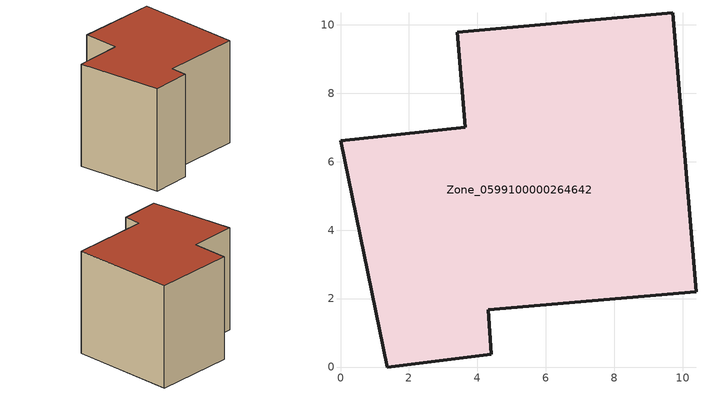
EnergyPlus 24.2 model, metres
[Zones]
Zone_0599100000264642
 floor ground (C_G): 4.32,1.68 4.41,0.37 1.37,0 0,6.61 3.64,7.01 3.42,9.79 9.71,10.35 10.39,2.21 z0
 wall outside (C_F): 4.41,0.37 4.32,1.68 10.39,2.21 9.71,10.35 3.42,9.79 3.64,7.01 0,6.61 1.37,0 4.41,0.37 z0:8.19
 roof outside (C_R): 4.32,1.68 10.39,2.21 9.71,10.35 3.42,9.79 3.64,7.01 0,6.61 1.37,0 4.41,0.37 z8.19
[BUILDING]
Pand.0599100000264642: North Axis=0; Terrain=City; Loads Convergence Tolerance Value=0.04; Temperature Convergence Tolerance Value=0.4; Solar Distribution=FullExterior; Maximum Number of Warmup Days=25; Minimum Number of Warmup Days=1
[Site:Location]
Rotterdam.The.Hague.AP_ZH_NLD Design_Conditions: Latitude=51.96; Longitude=4.45; Time Zone=1; Elevation=-4.5
[SITE:GROUNDTEMPERATURE:BUILDINGSURFACE]
18, 18, 18, 18, 18, 18, 18, 18, 18, 18, 18, 18
[MATERIAL] Thermal Absorptance=0.9; Solar Absorptance=0.7; Visible Absorptance=0.7
Name | Roughness | Thickness | Conductivity | Density | Specific Heat
G.TC.1946-1964 | MediumSmooth | 0.15 | 1 | 540 | 1210
F.TC.1946-1964 | Rough | 0.3 | 0.857143 | 1920 | 840
R.TC.1946-1964 | MediumRough | 0.2 | 0.235294 | 1500 | 1000
[CONSTRUCTION]
C_G: G.TC.1946-1964
C_F: F.TC.1946-1964
C_R: R.TC.1946-1964
[ZONE]
Zone_0599100000264642: Type=1; Multiplier=1; Ceiling Height=Autocalculate; Volume=Autocalculate; Floor Area=autocalculate; Part of Total Floor Area=Yes
[ZONEINFILTRATION:DESIGNFLOWRATE]
Infil_Zone_0599100000264642: Zone or ZoneList or Space or SpaceList=Zone_0599100000264642; Schedule=AlwaysOn; Design Flow Rate Calculation Method=Flow/Area; Flow Rate per Floor Area=0.003; Constant Term Coefficient=1; Temperature Term Coefficient=0; Velocity Term Coefficient=0; Velocity Squared Term Coefficient=0
[HVACTEMPLATE:ZONE:IDEALLOADSAIRSYSTEM]
Zone_0599100000264642: Maximum Heating Supply Air Temperature=50; Minimum Cooling Supply Air Temperature=13; Maximum Heating Supply Air Humidity Ratio=0.0156; Minimum Cooling Supply Air Humidity Ratio=0.0077; Heating Limit=NoLimit; Cooling Limit=NoLimit; Dehumidification Control Type=ConstantSensibleHeatRatio; Cooling Sensible Heat Ratio=0.7; Dehumidification Setpoint=60; Humidification Control Type=None; Humidification Setpoint=30; Outdoor Air Method=None; Outdoor Air Flow Rate per Person=0.00944; Outdoor Air Flow Rate per Zone Floor Area=0; Outdoor Air Flow Rate per Zone=0; Demand Controlled Ventilation Type=None; Outdoor Air Economizer Type=NoEconomizer; Heat Recovery Type=None; Sensible Heat Recovery Effectiveness=0.7; Latent Heat Recovery Effectiveness=0.65
[ZONECONTROL:THERMOSTAT]
ThermostatControl_Zone_0599100000264642: Zone or ZoneList=Zone_0599100000264642; Control Type Schedule=DualSetpointControlType; Control 1=Thermostat_Zone_0599100000264642; Temperature Difference Between Cutout And Setpoint=0
[THERMOSTATSETPOINT:DUALSETPOINT]
Thermostat_Zone_0599100000264642: Heating Setpoint Temperature Schedule=HeatingSetpoint_Zone_0599100000264642; Cooling Setpoint Temperature Schedule=CoolingSetpoint_Zone_0599100000264642
[SCHEDULE:COMPACT]
HeatingSetpoint_Zone_0599100000264642: Through: 12/31, For: AllDays, Until: 24:00, 21
CoolingSetpoint_Zone_0599100000264642: Through: 12/31, For: AllDays, Until: 24:00, 24
DualSetpointControlType: Through: 12/31, For: AllDays, Until: 24:00, 4
AlwaysOn: Through: 12/31, For: AllDays, Until: 24:00, 1
